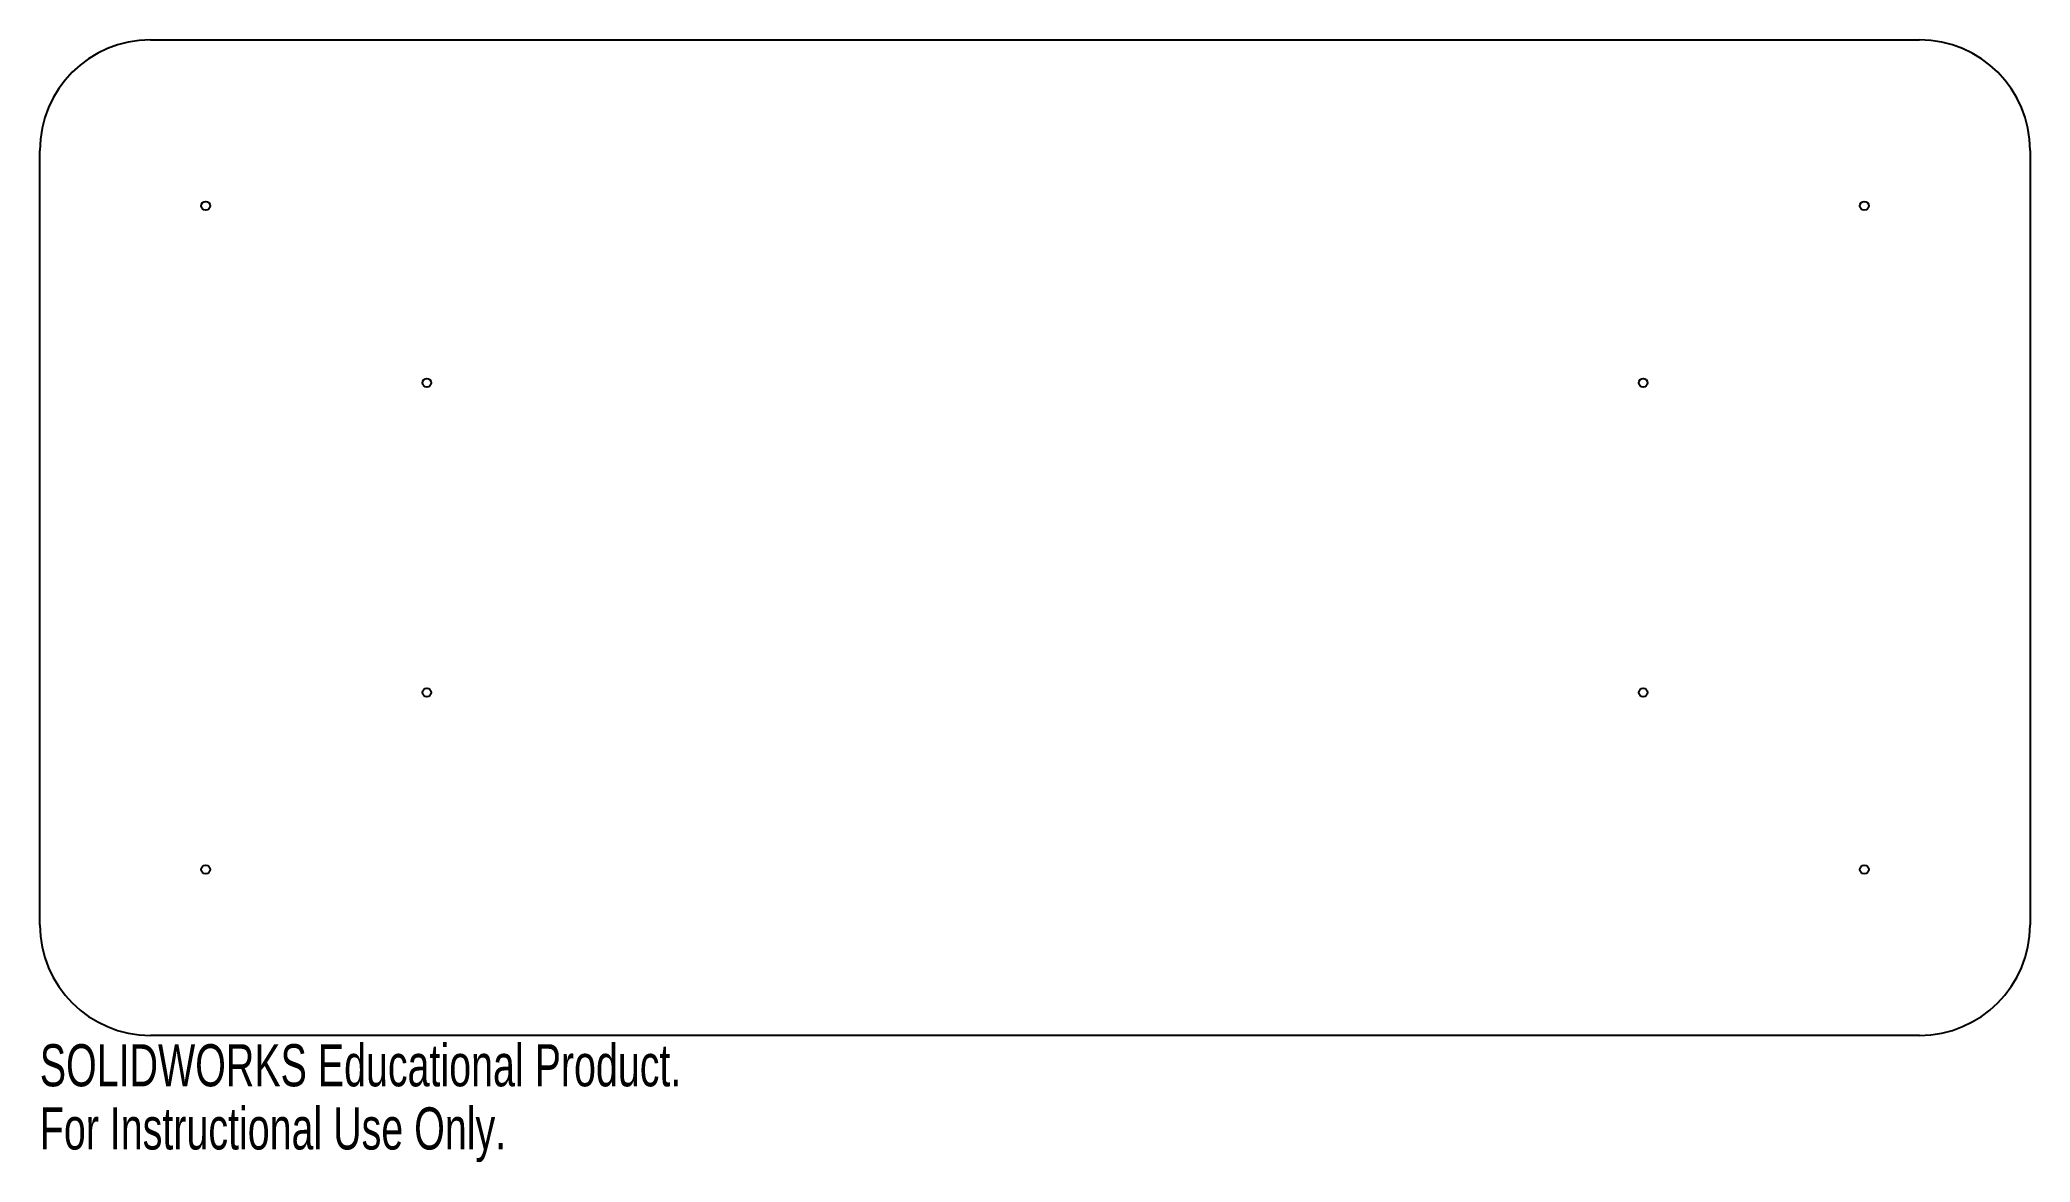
# Model space of a CAD drawing. Header units: inches. Extents: x 0 to 9, y -0.57 to 4.5.
import ezdxf

# ---------------------------------------------------------------- set-up
doc = ezdxf.new("R2010")
doc.units = ezdxf.units.IN
doc.header["$MEASUREMENT"] = 0
doc.styles.add('SLDTEXTSTYLE0', font='TXT', dxfattribs={"width": 0.7})

msp = doc.modelspace()

# ---------------------------------------------------------------- linework, layer by layer
at = {"color": 7, "linetype": 'Continuous', "lineweight": 25}
for p, q in [((0.5, 4.5), (8.5, 4.5)), ((0, 0.5), (0, 4)), ((9, 4), (9, 0.5)), ((8.5, 0), (0.5, 0))]:
    msp.add_line(p, q, dxfattribs=at)
for centre in [(0.75, 3.75), (8.25, 3.75), (1.75, 2.95), (7.25, 2.95), (1.75, 1.55), (7.25, 1.55), (0.75, 0.75), (8.25, 0.75)]:
    msp.add_circle(centre, 0.0197, dxfattribs=at)
for centre, start, end in [((0.5, 4), 90, 180), ((8.5, 4), 0, 90), ((0.5, 0.5), 180, 270), ((8.5, 0.5), 270, 0)]:
    msp.add_arc(centre, 0.5, start, end, dxfattribs=at)

# ---------------------------------------------------------------- texts
at = {"color": 7, "linetype": 'Continuous', "char_height": 0.1903, "attachment_point": 1, "style": 'SLDTEXTSTYLE0'}
for s, insert in [('SOLIDWORKS Educational Product.', (0, -0.0401)), ('For Instructional Use Only.', (0, -0.3256))]:
    msp.add_mtext(s, dxfattribs=dict(at, insert=insert))

doc.saveas('drawing.dxf')
